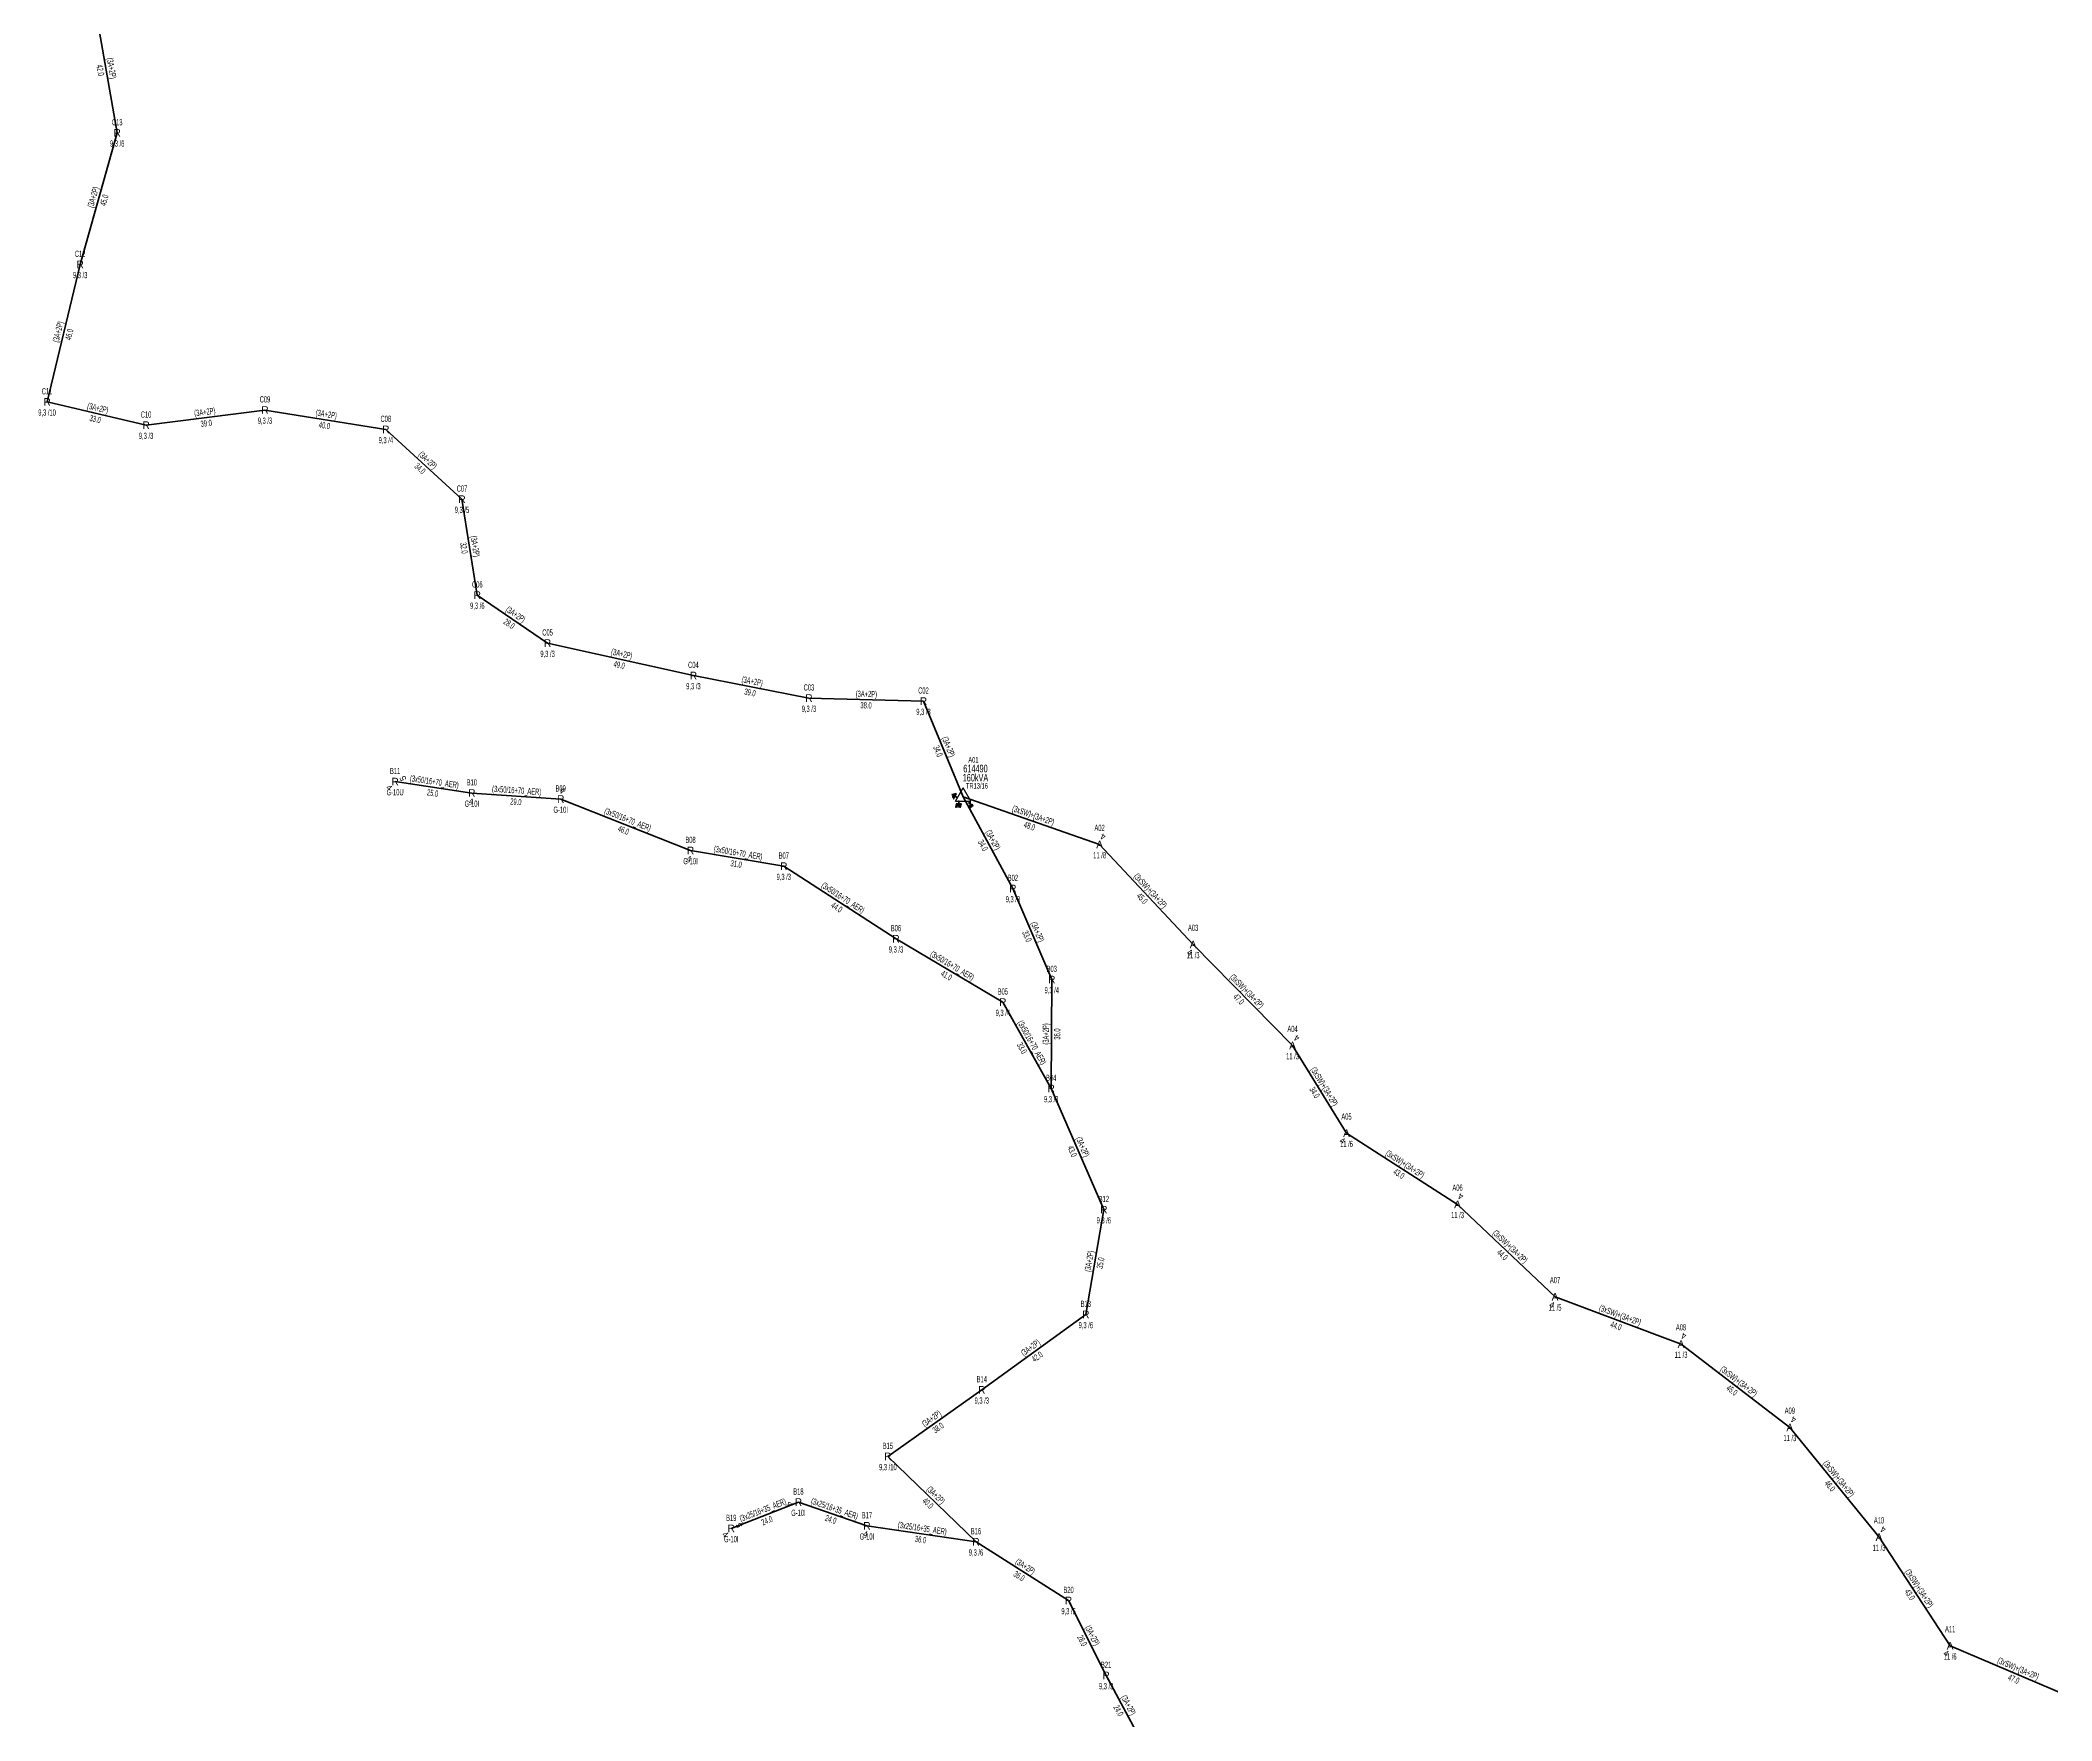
# Model space of a CAD drawing. Header units: millimetres. Extents: x 433713 to 438874, y 4028328 to 4034517.
# Drawn here: x 433995 to 434656, y 4031939 to 4032491 of the extents above; entities that cross this region are included whole.
import ezdxf
from ezdxf.enums import TextEntityAlignment as Align

# ---------------------------------------------------------------- set-up
doc = ezdxf.new("R2010")
doc.units = ezdxf.units.MM
for name, color, linetype, lineweight in [('DIREK_AG_MEVCUT', 120, 'Continuous', 25), ('DIREK_OG_MEVCUT', 16, 'Continuous', 25), ('HAT_AG_HAVAI_MEVCUT', 126, 'Continuous', 50), ('HAT_OG_HAVAI_MEVCUT', 48, 'Continuous', 70), ('TRAFO_MEVCUT', 5, 'Continuous', 30), ('TRAFO_TADILAT_BYSK', 5, 'Continuous', 30)]:
    doc.layers.add(name, color=color, linetype=linetype, lineweight=lineweight)
doc.styles.add('Direk', font='B_CAD')
doc.styles.get("Standard").update_dxf_attribs({"font": 'Arial'})

# ---------------------------------------------------------------- blocks, each defined once
blk = doc.blocks.new('MEV_DIREK')
h = blk.add_hatch(color=32)
h.paths.add_polyline_path([(-2.14, 0.97), (-2.35, 1.09), (-3.31, -0.55), (-3.09, -0.67), (-2.67, 0.06), (-1.89, -0.39), (-1.79, -0.22), (-2.56, 0.23)])
h.paths.add_polyline_path([(-3.46, -0.17), (-3.33, -0.25), (-2.61, 0.99), (-2.74, 1.06)])
h.paths.add_polyline_path([(-3.54, 0.29), (-3.41, 0.22), (-3.05, 0.82), (-3.18, 0.9)])
h.paths.add_polyline_path([(-3.58, 0.81), (-3.66, 0.68), (-3.53, 0.61), (-3.45, 0.74)])
h.paths.add_polyline_path([(-1.51, -2.34), (-2.26, -2.33), (-2.52, -3.47), (-2.42, -3.47), (-2.21, -2.53), (-1.91, -2.54), (-2.12, -3.47), (-2.02, -3.47), (-1.81, -2.54), (-1.51, -2.54), (-1.72, -3.47), (-1.62, -3.48), (-1.41, -2.54), (-1.11, -2.54), (-1.32, -3.48), (-1.22, -3.48), (-1.01, -2.54), (-0.71, -2.55), (-0.92, -3.48), (-0.82, -3.48), (-0.56, -2.35), (-1.31, -2.34), (-1.31, -1.44), (-1.51, -1.44)])
at = {"layer": 'TRAFO_MEVCUT'}
for points in [[(2.35, -1.57), (2.12, -1.92), (2.08, -1.44), (1.94, -1.44), (2.01, -2.32), (2.25, -1.96), (2.31, -2.67), (2.1, -2.67), (2.39, -2.87), (2.4, -2.86), (2.64, -2.49), (2.45, -2.63)], [(2.35, -1.57), (2.12, -1.92), (2.08, -1.44), (1.94, -1.44), (2.01, -2.32), (2.25, -1.96), (2.31, -2.67), (2.1, -2.67), (2.39, -2.87), (1.98, -3.19), (2.2, -3.79), (2.26, -3.74), (2.08, -3.26), (2.26, -3.13), (2.44, -3.6), (2.49, -3.56), (2.32, -3.08), (2.49, -2.94), (2.67, -3.42), (2.73, -3.38), (2.55, -2.9), (2.73, -2.76), (2.91, -3.24), (2.97, -3.2), (2.79, -2.72), (2.97, -2.58), (3.15, -3.06), (3.21, -3.01), (2.98, -2.42), (2.4, -2.86), (2.64, -2.49), (2.45, -2.63)], [(2.97, -2.58), (3.15, -3.06), (3.21, -3.01), (2.98, -2.42), (2.4, -2.86), (2.64, -2.49), (2.45, -2.63), (2.35, -1.57), (2.12, -1.92), (2.08, -1.44), (1.94, -1.44), (2.01, -2.32), (2.25, -1.96), (2.31, -2.67), (2.1, -2.67), (2.39, -2.87), (1.98, -3.19), (2.2, -3.79), (2.26, -3.74), (2.08, -3.26), (2.26, -3.13), (2.44, -3.6), (2.49, -3.56), (2.32, -3.08), (2.49, -2.94), (2.67, -3.42), (2.73, -3.38), (2.55, -2.9), (2.73, -2.76), (2.91, -3.24), (2.97, -3.2), (2.79, -2.72)]]:
    blk.add_hatch(color=32, dxfattribs=at).paths.add_polyline_path(points)
at = {"layer": 'TRAFO_MEVCUT', "linetype": 'Continuous'}
for p, q in [((-2.5, -1.44), (0, 2.89)), ((2.5, -1.44), (0, 2.89)), ((-2.5, -1.44), (2.5, -1.44))]:
    blk.add_line(p, q, dxfattribs=at)
at = {"layer": 'TRAFO_MEVCUT', "color": 32, "flags": 128}
blk.add_lwpolyline([(1.94, -1.44), (2.08, -1.44), (2.12, -1.92), (2.35, -1.57), (2.45, -2.63), (2.64, -2.49), (2.4, -2.86), (2.98, -2.42), (3.21, -3.01), (3.15, -3.06), (2.97, -2.58), (2.79, -2.72), (2.97, -3.2), (2.91, -3.24), (2.73, -2.76), (2.55, -2.9), (2.73, -3.38), (2.67, -3.42), (2.49, -2.94), (2.32, -3.08), (2.49, -3.56), (2.44, -3.6), (2.26, -3.13), (2.08, -3.26), (2.26, -3.74), (2.2, -3.79), (1.98, -3.19), (2.39, -2.87), (2.1, -2.67), (2.31, -2.67), (2.25, -1.96), (2.01, -2.32), (1.94, -1.44)], dxfattribs=at)
at = {"layer": 'TRAFO_TADILAT_BYSK', "color": 32, "flags": 128}
for points in [[(-3.53, 0.61), (-3.45, 0.74), (-3.58, 0.81), (-3.66, 0.68), (-3.53, 0.61)], [(-3.41, 0.22), (-3.05, 0.82), (-3.18, 0.9), (-3.54, 0.29), (-3.41, 0.22)], [(-3.33, -0.25), (-2.61, 0.99), (-2.74, 1.06), (-3.46, -0.17), (-3.33, -0.25)], [(-1.79, -0.22), (-2.56, 0.23), (-2.14, 0.97), (-2.35, 1.09), (-3.31, -0.55), (-3.09, -0.67), (-2.67, 0.06), (-1.89, -0.39), (-1.79, -0.22)], [(-1.31, -1.44), (-1.51, -1.44), (-1.51, -2.34), (-2.26, -2.33), (-2.52, -3.47), (-2.42, -3.47), (-2.21, -2.53), (-1.91, -2.54), (-2.12, -3.47), (-2.02, -3.47), (-1.81, -2.54), (-1.51, -2.54), (-1.72, -3.47), (-1.62, -3.48), (-1.41, -2.54), (-1.11, -2.54), (-1.32, -3.48), (-1.22, -3.48), (-1.01, -2.54), (-0.71, -2.55), (-0.92, -3.48), (-0.82, -3.48), (-0.56, -2.35), (-1.31, -2.34), (-1.31, -1.44)]]:
    blk.add_lwpolyline(points, dxfattribs=at)

msp = doc.modelspace()

# ---------------------------------------------------------------- linework, layer by layer
at = {"layer": 'HAT_AG_HAVAI_MEVCUT'}
for p, q in [((434020.492089, 4032460.295546), (434013.120899, 4032502.141832)), ((434008.324223, 4032417.08023), (434020.492089, 4032460.295546)), ((433997.460396, 4032371.900903), (434008.324223, 4032417.08023)), ((434029.974705, 4032364.251471), (433997.460396, 4032371.900903)), ((434069.024361, 4032369.239019), (434029.974705, 4032364.251471)), ((434108.720815, 4032362.849217), (434069.024361, 4032369.239019)), ((434133.739161, 4032339.919179), (434108.720815, 4032362.849217)), ((434138.767435, 4032308.438721), (434133.739161, 4032339.919179)), ((434161.843045, 4032292.649533), (434138.767435, 4032308.438721)), ((434209.744503, 4032281.992777), (434161.843045, 4032292.649533)), ((434247.688041, 4032274.583839), (434209.744503, 4032281.992777)), ((434285.313857, 4032273.575413), (434247.688041, 4032274.583839)), ((434285.313857, 4032273.575413), (434298.327, 4032242.178)), ((434136.977424, 4032243.39552), (434111.775662, 4032247.136406)), ((434166.154114, 4032241.409067), (434136.977424, 4032243.39552)), ((434208.798359, 4032224.501018), (434166.154114, 4032241.409067)), ((434314.680068, 4032212.012654), (434298.327, 4032242.178)), ((434239.431697, 4032219.341254), (434208.798359, 4032224.501018)), ((434276.285965, 4032195.493614), (434239.431697, 4032219.341254)), ((434314.680068, 4032212.012654), (434327.44583, 4032182.113814)), ((434311.375278, 4032174.684545), (434276.285965, 4032195.493614)), ((434327.44583, 4032182.113814), (434327.251493, 4032146.319611)), ((434327.251493, 4032146.319611), (434311.375278, 4032174.684545)), ((434327.251493, 4032146.319611), (434344.548159, 4032106.502995)), ((434344.548159, 4032106.502995), (434338.630002, 4032072.069482)), ((434338.630002, 4032072.069482), (434304.459166, 4032047.284848)), ((434304.459166, 4032047.284848), (434273.608426, 4032025.41639)), ((434273.608426, 4032025.41639), (434302.561853, 4031997.363783)), ((434244.238507, 4032010.399593), (434222.180881, 4032001.746677)), ((434266.741416, 4032002.603099), (434244.238507, 4032010.399593)), ((434302.561853, 4031997.363783), (434266.741416, 4032002.603099)), ((434302.561853, 4031997.363783), (434332.960766, 4031978.072971)), ((434332.960766, 4031978.072971), (434345.301686, 4031953.450744)), ((434345.301686, 4031953.450744), (434356.73436, 4031932.206446))]:
    msp.add_line(p, q, dxfattribs=at)
at = {"layer": 'HAT_OG_HAVAI_MEVCUT'}
for p, q in [((434343.161709, 4032226.452013), (434298.327, 4032242.178)), ((434373.876357, 4032193.604403), (434343.161709, 4032226.452013)), ((434406.531912, 4032160.402513), (434373.876357, 4032193.604403)), ((434424.251901, 4032131.591123), (434406.531912, 4032160.402513)), ((434460.72142, 4032108.234725), (434424.251901, 4032131.591123)), ((434492.748767, 4032077.847093), (434460.72142, 4032108.234725)), ((434534.126417, 4032062.336542), (434492.748767, 4032077.847093)), ((434569.864679, 4032034.964529), (434534.126417, 4032062.336542)), ((434599.155027, 4031998.919299), (434569.864679, 4032034.964529)), ((434622.518991, 4031963.192128), (434599.155027, 4031998.919299)), ((434665.765622, 4031944.820473), (434622.518991, 4031963.192128))]:
    msp.add_line(p, q, dxfattribs=at)

# ---------------------------------------------------------------- block references
at = {"layer": 'TRAFO_MEVCUT'}
msp.add_blockref('MEV_DIREK', (434298.327, 4032242.178), dxfattribs=at)

# ---------------------------------------------------------------- texts
at = {"layer": 'DIREK_AG_MEVCUT', "width": 0.53}
for s, p in [('C13', (434020.492089, 4032463.795546)), ('9,3 /6', (434020.492089, 4032456.795546)), ('C12', (434008.324223, 4032420.58023)), ('9,3 /3', (434008.324223, 4032413.58023)), ('C11', (433997.460396, 4032375.400903)), ('9,3 /10', (433997.460396, 4032368.400903)), ('C09', (434069.024361, 4032372.739019)), ('C10', (434029.974705, 4032367.751471)), ('9,3 /3', (434069.024361, 4032365.739019)), ('C08', (434108.720815, 4032366.349217)), ('9,3 /3', (434029.974705, 4032360.751471)), ('9,3 /4', (434108.720815, 4032359.349217)), ('C07', (434133.739161, 4032343.419179)), ('9,3 /5', (434133.739161, 4032336.419179)), ('C06', (434138.767435, 4032311.938721)), ('9,3 /6', (434138.767435, 4032304.938721)), ('C05', (434161.843045, 4032296.149533)), ('9,3 /3', (434161.843045, 4032289.149533)), ('C04', (434209.744503, 4032285.492777)), ('9,3 /3', (434209.744503, 4032278.492777)), ('C03', (434247.688041, 4032278.083839)), ('C02', (434285.313857, 4032277.075413)), ('9,3 /3', (434247.688041, 4032271.083839)), ('9,3 /8', (434285.313857, 4032270.075413)), ('B11', (434111.775662, 4032250.636406)), ('G-10U', (434111.775662, 4032243.636406)), ('B10', (434136.977424, 4032246.89552)), ('B09', (434166.154114, 4032244.909067)), ('G-10I', (434136.977424, 4032239.89552)), ('G-10I', (434166.154114, 4032237.909067)), ('B08', (434208.798359, 4032228.001018)), ('G-10I', (434208.798359, 4032221.001018)), ('B07', (434239.431697, 4032222.841254)), ('9,3 /3', (434239.431697, 4032215.841254)), ('B02', (434314.680068, 4032215.512654)), ('9,3 /3', (434314.680068, 4032208.512654)), ('B06', (434276.285965, 4032198.993614)), ('9,3 /3', (434276.285965, 4032191.993614)), ('B03', (434327.44583, 4032185.613814)), ('B05', (434311.375278, 4032178.184545)), ('9,3 /4', (434327.44583, 4032178.613814)), ('9,3 /4', (434311.375278, 4032171.184545)), ('B04', (434327.251493, 4032149.819611)), ('9,3 /8', (434327.251493, 4032142.819611)), ('B12', (434344.548159, 4032110.002995)), ('9,3 /6', (434344.548159, 4032103.002995)), ('B13', (434338.630002, 4032075.569482)), ('9,3 /6', (434338.630002, 4032068.569482)), ('B14', (434304.459166, 4032050.784848)), ('9,3 /3', (434304.459166, 4032043.784848)), ('B15', (434273.608426, 4032028.91639)), ('9,3 /10', (434273.608426, 4032021.91639)), ('B18', (434244.238507, 4032013.899593)), ('B19', (434222.180881, 4032005.246677)), ('G-10I', (434244.238507, 4032006.899593)), ('B17', (434266.741416, 4032006.103099)), ('G-10I', (434266.741416, 4031999.103099)), ('B16', (434302.561853, 4032000.863783)), ('G-10I', (434222.180881, 4031998.246677)), ('9,3 /6', (434302.561853, 4031993.863783)), ('B20', (434332.960766, 4031981.572971)), ('9,3 /5', (434332.960766, 4031974.572971)), ('B21', (434345.301686, 4031956.950744)), ('9,3 /3', (434345.301686, 4031949.950744))]:
    msp.add_text(s, height=2.05, dxfattribs=at).set_placement(p, align=Align.MIDDLE_CENTER)
at = {"layer": 'DIREK_AG_MEVCUT', "style": 'Direk'}
for p in [(434020.492089, 4032460.295546), (434008.324223, 4032417.08023), (433997.460396, 4032371.900903), (434069.024361, 4032369.239019), (434029.974705, 4032364.251471), (434108.720815, 4032362.849217), (434133.739161, 4032339.919179), (434138.767435, 4032308.438721), (434161.843045, 4032292.649533), (434209.744503, 4032281.992777), (434247.688041, 4032274.583839), (434285.313857, 4032273.575413), (434111.775662, 4032247.136406), (434136.977424, 4032243.39552), (434166.154114, 4032241.409067), (434208.798359, 4032224.501018), (434239.431697, 4032219.341254), (434314.680068, 4032212.012654), (434276.285965, 4032195.493614), (434327.44583, 4032182.113814), (434311.375278, 4032174.684545), (434327.251493, 4032146.319611), (434344.548159, 4032106.502995), (434338.630002, 4032072.069482), (434304.459166, 4032047.284848), (434273.608426, 4032025.41639), (434244.238507, 4032010.399593), (434222.180881, 4032001.746677), (434266.741416, 4032002.603099), (434302.561853, 4031997.363783), (434332.960766, 4031978.072971), (434345.301686, 4031953.450744)]:
    msp.add_text('R', height=2.5, dxfattribs=at).set_placement(p, align=Align.MIDDLE_CENTER)
at = {"layer": 'DIREK_AG_MEVCUT', "color": 32, "style": 'Direk'}
for s, rotation, p in [('4', 315.000001, (434109.795763, 4032245.156507)), ('5', 112.500002, (434114.362525, 4032248.20792)), ('4', 529.186067, (434166.679451, 4032244.159344)), ('4', 355.778406, (434136.771305, 4032240.603117)), ('4', 349.186067, (434208.273022, 4032221.750741)), ('4', 280.709713, (434241.487279, 4032009.87926)), ('4', 315.000001, (434220.200982, 4031999.766778)), ('5', 112.500002, (434224.767744, 4032002.81819)), ('4', 350.445269, (434266.276645, 4031999.841942))]:
    msp.add_text(s, height=2, rotation=rotation, dxfattribs=at).set_placement(p, align=Align.MIDDLE_CENTER)
at = {"layer": 'DIREK_OG_MEVCUT', "width": 0.53}
for s, p in [('A02', (434343.161709, 4032231.952013)), ('11 /8', (434343.161709, 4032222.952013)), ('A03', (434373.876357, 4032199.104403)), ('11 /3', (434373.876357, 4032190.104403)), ('A04', (434406.531912, 4032165.902513)), ('11 /3', (434406.531912, 4032156.902513)), ('A05', (434424.251901, 4032137.091123)), ('11 /6', (434424.251901, 4032128.091123)), ('A06', (434460.72142, 4032113.734725)), ('11 /3', (434460.72142, 4032104.734725)), ('A07', (434492.748767, 4032083.347093)), ('11 /5', (434492.748767, 4032074.347093)), ('A08', (434534.126417, 4032067.836542)), ('11 /3', (434534.126417, 4032058.836542)), ('A09', (434569.864679, 4032040.464529)), ('11 /3', (434569.864679, 4032031.464529)), ('A10', (434599.155027, 4032004.419299)), ('11 /3', (434599.155027, 4031995.419299)), ('A11', (434622.518991, 4031968.692128)), ('11 /6', (434622.518991, 4031959.692128))]:
    msp.add_text(s, height=2.05, dxfattribs=at).set_placement(p, align=Align.MIDDLE_CENTER)
at = {"layer": 'DIREK_OG_MEVCUT', "style": 'Direk'}
for p in [(434343.161709, 4032226.452013), (434373.876357, 4032193.604403), (434406.531912, 4032160.402513), (434424.251901, 4032131.591123), (434460.72142, 4032108.234725), (434492.748767, 4032077.847093), (434534.126417, 4032062.336542), (434569.864679, 4032034.964529), (434599.155027, 4031998.919299), (434622.518991, 4031963.192128)]:
    msp.add_text('A', height=2.5, dxfattribs=at).set_placement(p, align=Align.MIDDLE_CENTER)
at = {"layer": 'DIREK_OG_MEVCUT', "color": 32, "style": 'Direk'}
for rotation, p in [(516.539023, (434344.276457, 4032229.020541)), (336.539023, (434372.761609, 4032191.035875)), (510.796469, (434407.898069, 4032162.84661)), (330.796469, (434422.885743, 4032129.147025)), (518.252442, (434461.75887, 4032110.835436)), (338.252442, (434491.711317, 4032075.246382)), (521.27571, (434535.025257, 4032064.98835)), (514.548654, (434571.067963, 4032037.49279)), (511.591443, (434600.487143, 4032001.382116)), (331.591443, (434621.186876, 4031960.729311))]:
    msp.add_text('4', height=2, rotation=rotation, dxfattribs=at).set_placement(p, align=Align.MIDDLE_CENTER)
at = {"layer": 'HAT_AG_HAVAI_MEVCUT', "lineweight": 30, "width": 0.53}
for s, rotation, p in [('42.0', 279.990122, (434015.969382, 4032481.071232)), ('45.0', 434.274705, (434015.226342, 4032438.457516)), ('46.0', 436.479342, (434003.718752, 4032394.29184)), ('33.0', 346.761139, (434013.522891, 4032367.248777)), ('39.0', 7.278593, (434049.607223, 4032365.902094)), ('40.0', 350.855734, (434088.737506, 4032365.20492)), ('34.0', 317.493841, (434120.655669, 4032350.757574)), ('32.0', 279.075017, (434135.413938, 4032324.044882)), ('28.0', 325.618619, (434149.825246, 4032299.842625)), ('49.0', 347.457529, (434185.609185, 4032286.49144)), ('39.0', 348.95132, (434228.553376, 4032277.454063)), ('38.0', 358.464758, (434266.478176, 4032273.229931)), ('34.0', 292.512334, (434291.035224, 4032257.551214)), ('25.0', 351.556809, (434124.251739, 4032244.425175)), ('29.0', 356.10511, (434151.508032, 4032241.554257)), ('46.0', 338.372132, (434187.162946, 4032232.164885)), ('34.0', 298.462759, (434305.756299, 4032226.690185)), ('31.0', 350.439057, (434223.973846, 4032221.082943)), ('44.0', 327.093923, (434257.397057, 4032206.703806)), ('33.0', 293.120792, (434320.281222, 4032196.729464)), ('41.0', 329.330723, (434293.397052, 4032184.357972)), ('36.0', 89.688928, (434328.198649, 4032164.212097)), ('33.0', 299.236296, (434318.571665, 4032160.086927)), ('43.0', 293.480524, (434335.12021, 4032126.072631)), ('35.0', 80.247742, (434342.426798, 4032089.142258)), ('42.0', 35.953954, (434322.043649, 4032058.989099)), ('38.0', 35.330812, (434289.525348, 4032035.657167)), ('24.0', 340.890535, (434255.211694, 4032005.698185)), ('40.0', 315.905322, (434287.49367, 4032010.779624)), ('24.0', 21.419424, (434233.520108, 4032005.281843)), ('36.0', 351.678576, (434284.528617, 4031999.14239)), ('36.0', 327.601243, (434317.305872, 4031987.000688)), ('28.0', 296.620512, (434338.371331, 4031965.38099)), ('24.0', 298.287032, (434350.269526, 4031942.42579))]:
    msp.add_text(s, height=2.05, rotation=rotation, dxfattribs=at).set_placement(p, align=Align.TOP_CENTER)
for s, rotation, p in [('(3A+2P)', 279.990122, (434017.643606, 4032481.366146)), ('(3A+2P)', 434.274705, (434013.58997, 4032438.91826)), ('(3A+2P)', 436.479342, (434002.065867, 4032394.689293)), ('(3A+2P)', 346.761139, (434013.91221, 4032368.903597)), ('(3A+2P)', 7.278593, (434049.391843, 4032367.588395)), ('(3A+2P)', 350.855734, (434089.007671, 4032366.883316)), ('(3A+2P)', 317.493841, (434121.804307, 4032352.010822)), ('(3A+2P)', 279.075017, (434137.092658, 4032324.313019)), ('(3A+2P)', 325.618619, (434150.785234, 4032301.24563)), ('(3A+2P)', 347.457529, (434185.978363, 4032288.15087)), ('(3A+2P)', 348.95132, (434228.879169, 4032279.122553)), ('(3A+2P)', 358.464758, (434266.523722, 4032274.929321)), ('(3A+2P)', 292.512334, (434292.605679, 4032258.202114)), ('(3x50/16+70_AER)', 351.556809, (434124.501348, 4032246.106751)), ('(3x50/16+70_AER)', 356.10511, (434151.623507, 4032243.25033)), ('(3x50/16+70_AER)', 338.372132, (434187.789527, 4032233.7452)), ('(3A+2P)', 298.462759, (434307.250815, 4032227.500384)), ('(3x50/16+70_AER)', 350.439057, (434224.25621, 4032222.759329)), ('(3x50/16+70_AER)', 327.093923, (434258.320605, 4032208.131061)), ('(3A+2P)', 293.120792, (434321.844676, 4032197.397004)), ('(3x50/16+70_AER)', 329.330723, (434294.264191, 4032185.820186)), ('(3x50/16+70_AER)', 299.236296, (434320.055106, 4032160.917228)), ('(3A+2P)', 89.688928, (434326.498674, 4032164.221327)), ('(3A+2P)', 293.480524, (434336.679443, 4032126.749975)), ('(3A+2P)', 80.247742, (434340.751364, 4032089.430219)), ('(3A+2P)', 35.953954, (434321.04552, 4032060.365231)), ('(3A+2P)', 35.330812, (434288.542244, 4032037.044072)), ('(3A+2P)', 315.905322, (434288.676609, 4032012.000549)), ('(3x25/16+35_AER)', 21.419424, (434232.89928, 4032006.864427)), ('(3x25/16+35_AER)', 340.890535, (434255.76823, 4032007.304507)), ('(3x25/16+35_AER)', 351.678576, (434284.774652, 4032000.824492)), ('(3A+2P)', 327.601243, (434318.216746, 4031988.436065)), ('(3A+2P)', 296.620512, (434339.89112, 4031966.142725)), ('(3A+2P)', 298.287032, (434351.76652, 4031943.231401))]:
    msp.add_text(s, height=2.05, rotation=rotation, dxfattribs=at).set_placement(p, align=Align.CENTER)
at = {"layer": 'HAT_OG_HAVAI_MEVCUT', "lineweight": 30, "width": 0.53}
for rotation, p in [(340.671517, (434321.025713, 4032235.117055)), (313.078044, (434359.139893, 4032210.608753)), (314.5247, (434390.81014, 4032177.599492)), (301.592936, (434416.115929, 4032146.442116)), (327.363033, (434442.945078, 4032120.628713)), (316.504881, (434477.320142, 4032093.657527)), (339.451321, (434513.735945, 4032070.887736)), (322.551417, (434552.51239, 4032049.32535)), (309.097305, (434585.169518, 4032017.477957)), (303.182883, (434611.548398, 4031981.52093)), (336.983669, (434644.474651, 4031954.788635))]:
    msp.add_text('(3xSW)+(3A+2P)', height=2.05, rotation=rotation, dxfattribs=at).set_placement(p, align=Align.CENTER)
for s, rotation, p in [('48.0', 340.671517, (434320.463041, 4032233.512873)), ('45.0', 313.078044, (434357.898172, 4032209.447664)), ('47.0', 314.5247, (434389.598128, 4032176.407424)), ('34.0', 301.592936, (434414.667884, 4032145.551519)), ('43.0', 327.363033, (434442.028243, 4032119.197135)), ('44.0', 316.504881, (434476.150045, 4032092.424291)), ('44.0', 339.451321, (434513.139239, 4032069.2959)), ('45.0', 322.551417, (434551.478706, 4032047.975721)), ('46.0', 309.097305, (434583.850188, 4032016.405871)), ('43.0', 303.182883, (434610.12562, 4031980.590498)), ('47.0', 336.983669, (434643.809962, 4031953.223966))]:
    msp.add_text(s, height=2.05, rotation=rotation, dxfattribs=at).set_placement(p, align=Align.TOP_CENTER)
at = {"layer": 'TRAFO_MEVCUT', "width": 0.6}
for s, height, p in [('614490', 2.5, (434302.389225, 4032250.180789)), ('A01', 1.8, (434301.709448, 4032253.402098)), ('160kVA', 2.5, (434302.389225, 4032247.180789))]:
    msp.add_text(s, height=height, dxfattribs=at).set_placement(p, align=Align.CENTER)
msp.add_text('TR13/16', height=1.8, dxfattribs=at).set_placement((434302.870587, 4032246.659362), align=Align.TOP_CENTER)

doc.saveas('drawing.dxf')
